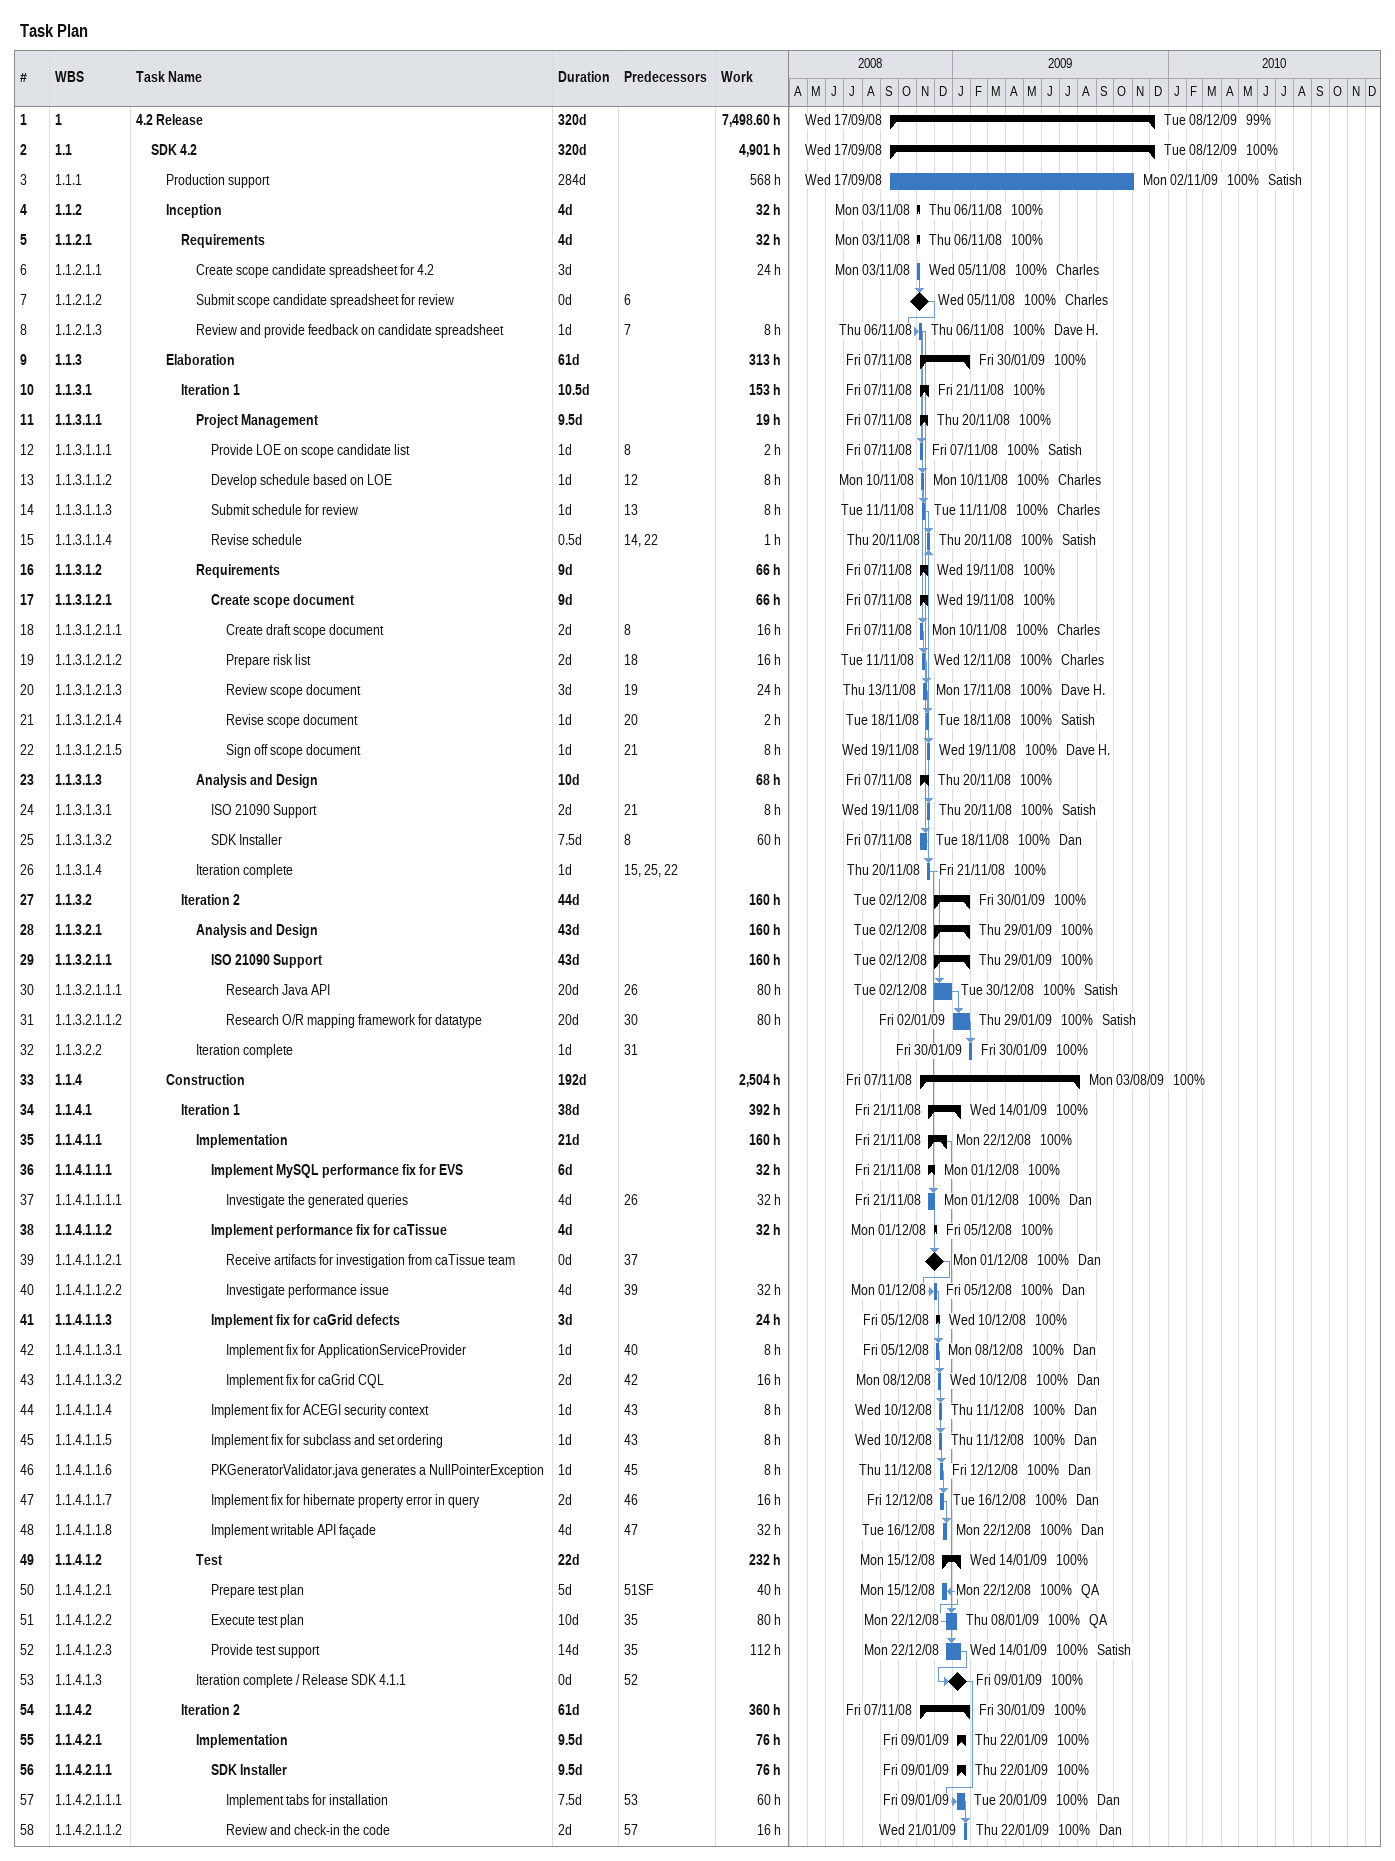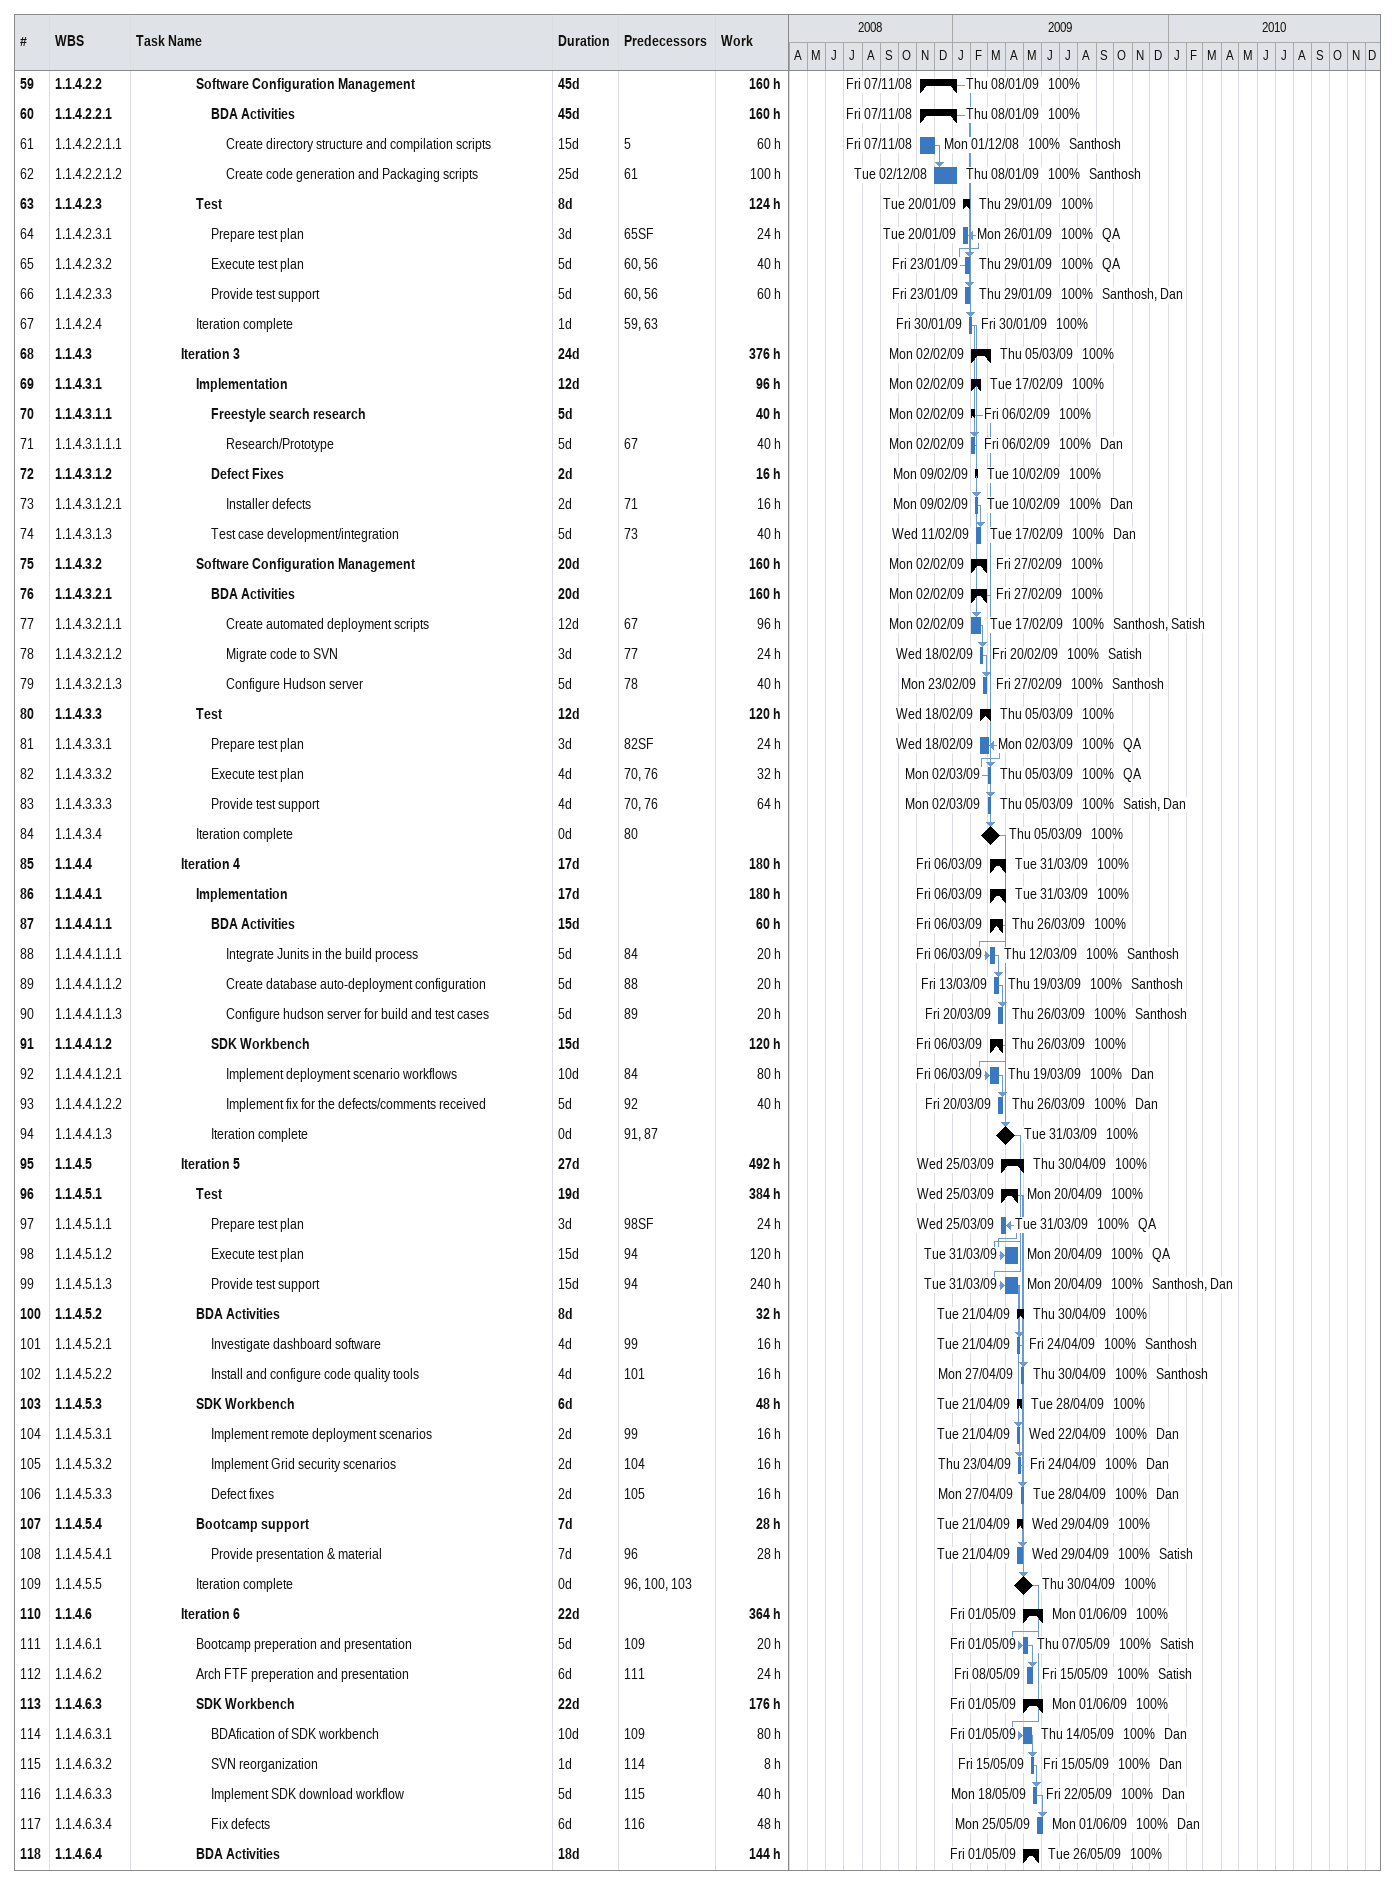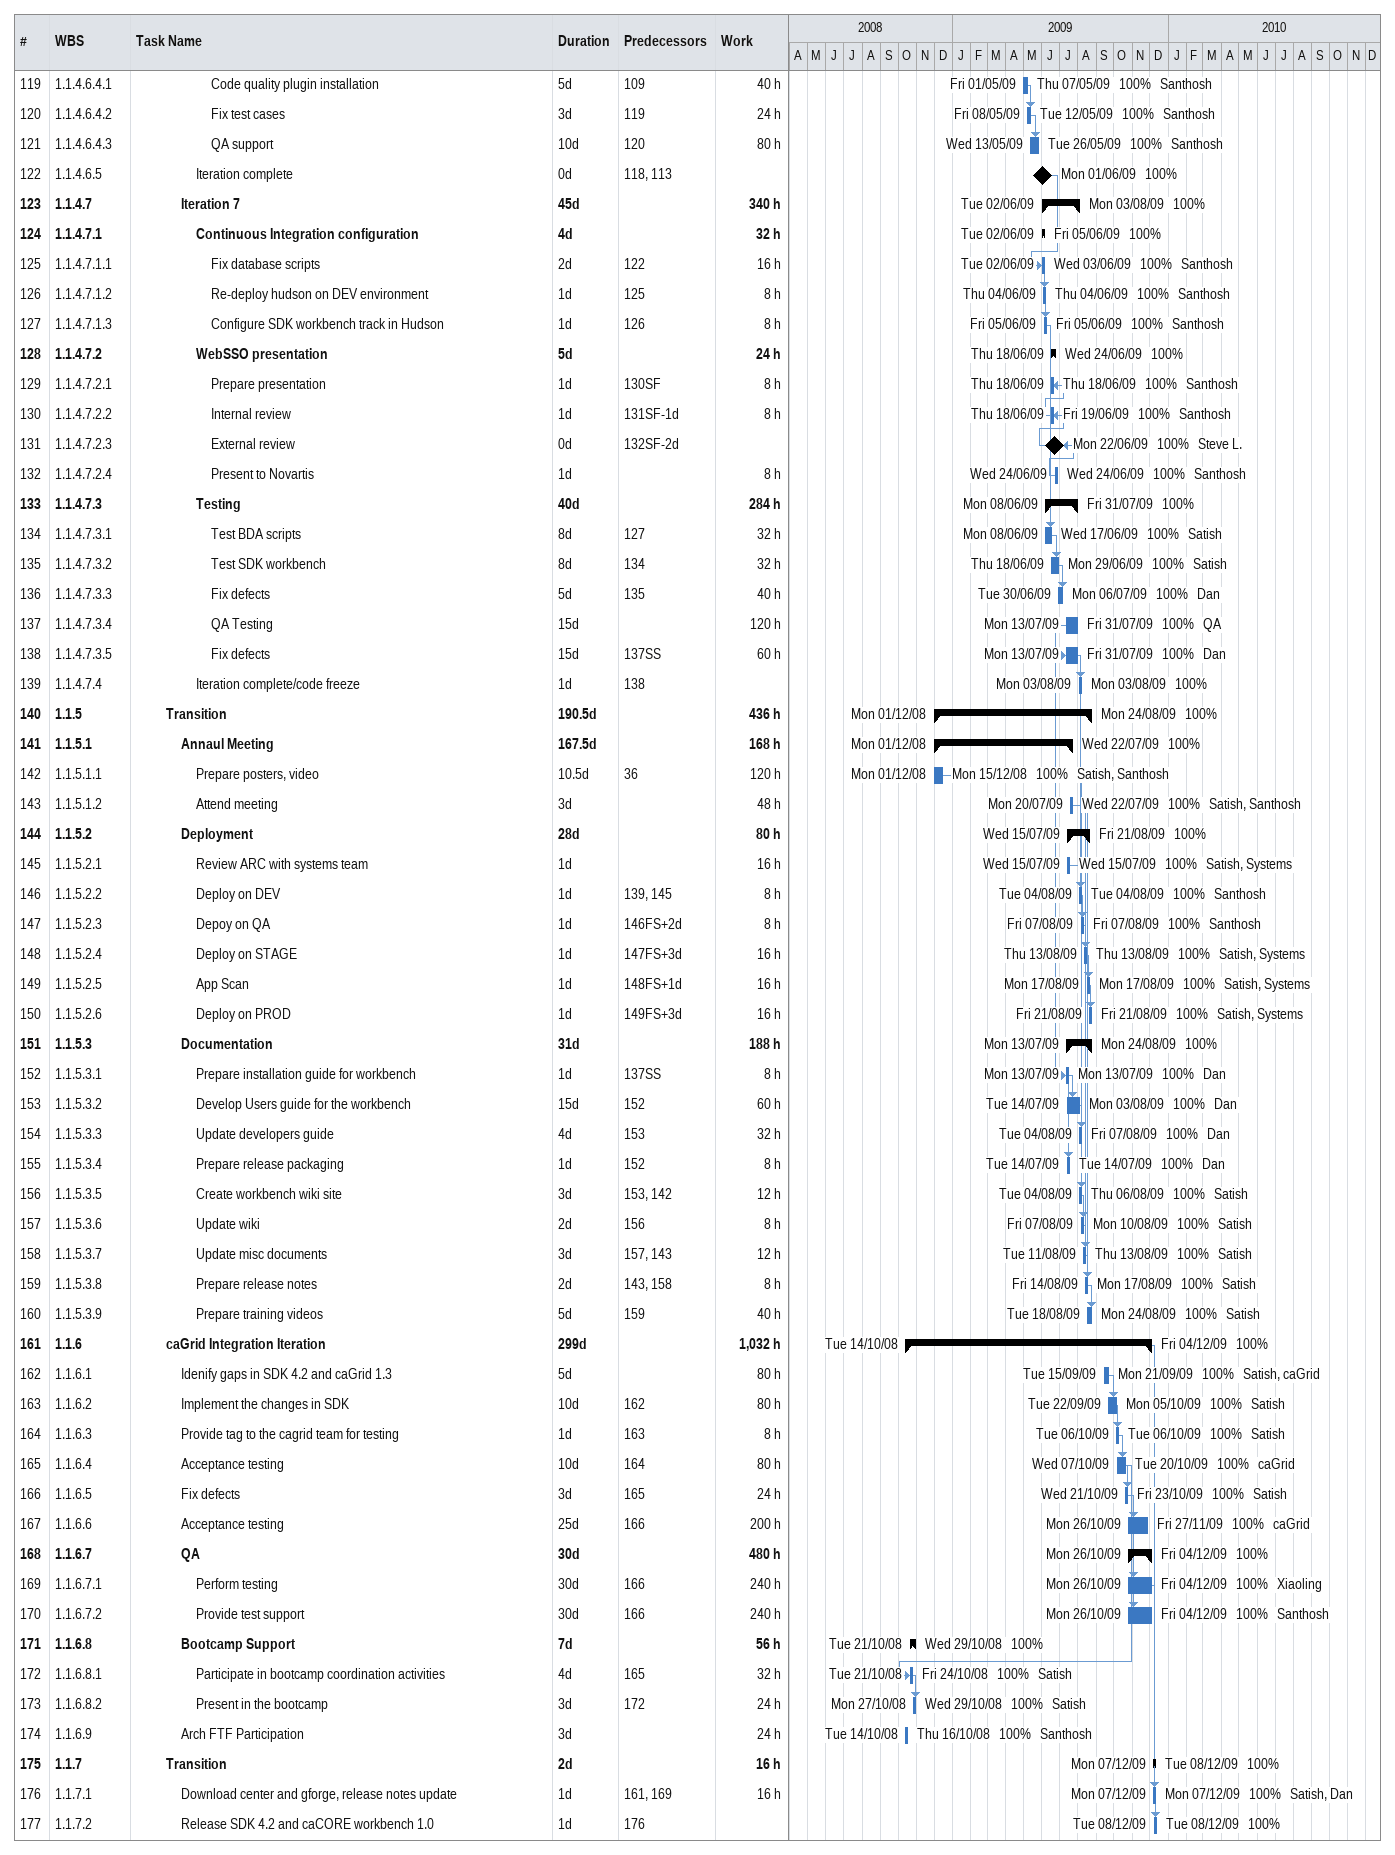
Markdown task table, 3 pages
Task Plan

| ID | WBS | Task | Duration | Start | Finish | Predecessors | Resources | % complete | Work (h) |
|---|---|---|---|---|---|---|---|---|---|
| 1 | 1 | **4.2 Release** | 320d | 2008-09-17 | 2009-12-08 |  |  | 99 | 7498.60 |
| 2 | 1.1 | **SDK 4.2** | 320d | 2008-09-17 | 2009-12-08 |  |  | 100 | 4901 |
| 3 | 1.1.1 | Production support | 284d | 2008-09-17 | 2009-11-02 |  | Satish | 100 | 568 |
| 4 | 1.1.2 | **Inception** | 4d | 2008-11-03 | 2008-11-06 |  |  | 100 | 32 |
| 5 | 1.1.2.1 | **Requirements** | 4d | 2008-11-03 | 2008-11-06 |  |  | 100 | 32 |
| 6 | 1.1.2.1.1 | Create scope candidate spreadsheet for 4.2 | 3d | 2008-11-03 | 2008-11-05 |  | Charles | 100 | 24 |
| 7 | 1.1.2.1.2 | Submit scope candidate spreadsheet for review | 0d | 2008-11-05 | 2008-11-05 | 6 | Charles | 100 |  |
| 8 | 1.1.2.1.3 | Review and provide feedback on candidate spreadsheet | 1d | 2008-11-06 | 2008-11-06 | 7 | Dave H. | 100 | 8 |
| 9 | 1.1.3 | **Elaboration** | 61d | 2008-11-07 | 2009-01-30 |  |  | 100 | 313 |
| 10 | 1.1.3.1 | **Iteration 1** | 10.5d | 2008-11-07 | 2008-11-21 |  |  | 100 | 153 |
| 11 | 1.1.3.1.1 | **Project Management** | 9.5d | 2008-11-07 | 2008-11-20 |  |  | 100 | 19 |
| 12 | 1.1.3.1.1.1 | Provide LOE on scope candidate list | 1d | 2008-11-07 | 2008-11-07 | 8 | Satish | 100 | 2 |
| 13 | 1.1.3.1.1.2 | Develop schedule based on LOE | 1d | 2008-11-10 | 2008-11-10 | 12 | Charles | 100 | 8 |
| 14 | 1.1.3.1.1.3 | Submit schedule for review | 1d | 2008-11-11 | 2008-11-11 | 13 | Charles | 100 | 8 |
| 15 | 1.1.3.1.1.4 | Revise schedule | 0.5d | 2008-11-20 | 2008-11-20 | 14, 22 | Satish | 100 | 1 |
| 16 | 1.1.3.1.2 | **Requirements** | 9d | 2008-11-07 | 2008-11-19 |  |  | 100 | 66 |
| 17 | 1.1.3.1.2.1 | **Create scope document** | 9d | 2008-11-07 | 2008-11-19 |  |  | 100 | 66 |
| 18 | 1.1.3.1.2.1.1 | Create draft scope document | 2d | 2008-11-07 | 2008-11-10 | 8 | Charles | 100 | 16 |
| 19 | 1.1.3.1.2.1.2 | Prepare risk list | 2d | 2008-11-11 | 2008-11-12 | 18 | Charles | 100 | 16 |
| 20 | 1.1.3.1.2.1.3 | Review scope document | 3d | 2008-11-13 | 2008-11-17 | 19 | Dave H. | 100 | 24 |
| 21 | 1.1.3.1.2.1.4 | Revise scope document | 1d | 2008-11-18 | 2008-11-18 | 20 | Satish | 100 | 2 |
| 22 | 1.1.3.1.2.1.5 | Sign off scope document | 1d | 2008-11-19 | 2008-11-19 | 21 | Dave H. | 100 | 8 |
| 23 | 1.1.3.1.3 | **Analysis and Design** | 10d | 2008-11-07 | 2008-11-20 |  |  | 100 | 68 |
| 24 | 1.1.3.1.3.1 | ISO 21090 Support | 2d | 2008-11-19 | 2008-11-20 | 21 | Satish | 100 | 8 |
| 25 | 1.1.3.1.3.2 | SDK Installer | 7.5d | 2008-11-07 | 2008-11-18 | 8 | Dan | 100 | 60 |
| 26 | 1.1.3.1.4 | Iteration complete | 1d | 2008-11-20 | 2008-11-21 | 15, 25, 22 |  | 100 |  |
| 27 | 1.1.3.2 | **Iteration 2** | 44d | 2008-12-02 | 2009-01-30 |  |  | 100 | 160 |
| 28 | 1.1.3.2.1 | **Analysis and Design** | 43d | 2008-12-02 | 2009-01-29 |  |  | 100 | 160 |
| 29 | 1.1.3.2.1.1 | **ISO 21090 Support** | 43d | 2008-12-02 | 2009-01-29 |  |  | 100 | 160 |
| 30 | 1.1.3.2.1.1.1 | Research Java API | 20d | 2008-12-02 | 2008-12-30 | 26 | Satish | 100 | 80 |
| 31 | 1.1.3.2.1.1.2 | Research O/R mapping framework for datatype | 20d | 2009-01-02 | 2009-01-29 | 30 | Satish | 100 | 80 |
| 32 | 1.1.3.2.2 | Iteration complete | 1d | 2009-01-30 | 2009-01-30 | 31 |  | 100 |  |
| 33 | 1.1.4 | **Construction** | 192d | 2008-11-07 | 2009-08-03 |  |  | 100 | 2504 |
| 34 | 1.1.4.1 | **Iteration 1** | 38d | 2008-11-21 | 2009-01-14 |  |  | 100 | 392 |
| 35 | 1.1.4.1.1 | **Implementation** | 21d | 2008-11-21 | 2008-12-22 |  |  | 100 | 160 |
| 36 | 1.1.4.1.1.1 | **Implement MySQL performance fix for EVS** | 6d | 2008-11-21 | 2008-12-01 |  |  | 100 | 32 |
| 37 | 1.1.4.1.1.1.1 | Investigate the generated queries | 4d | 2008-11-21 | 2008-12-01 | 26 | Dan | 100 | 32 |
| 38 | 1.1.4.1.1.2 | **Implement performance fix for caTissue** | 4d | 2008-12-01 | 2008-12-05 |  |  | 100 | 32 |
| 39 | 1.1.4.1.1.2.1 | Receive artifacts for investigation from caTissue team | 0d | 2008-12-01 | 2008-12-01 | 37 | Dan | 100 |  |
| 40 | 1.1.4.1.1.2.2 | Investigate performance issue | 4d | 2008-12-01 | 2008-12-05 | 39 | Dan | 100 | 32 |
| 41 | 1.1.4.1.1.3 | **Implement fix for caGrid defects** | 3d | 2008-12-05 | 2008-12-10 |  |  | 100 | 24 |
| 42 | 1.1.4.1.1.3.1 | Implement fix for ApplicationServiceProvider | 1d | 2008-12-05 | 2008-12-08 | 40 | Dan | 100 | 8 |
| 43 | 1.1.4.1.1.3.2 | Implement fix for caGrid CQL | 2d | 2008-12-08 | 2008-12-10 | 42 | Dan | 100 | 16 |
| 44 | 1.1.4.1.1.4 | Implement fix for ACEGI security context | 1d | 2008-12-10 | 2008-12-11 | 43 | Dan | 100 | 8 |
| 45 | 1.1.4.1.1.5 | Implement fix for subclass and set ordering | 1d | 2008-12-10 | 2008-12-11 | 43 | Dan | 100 | 8 |
| 46 | 1.1.4.1.1.6 | PKGeneratorValidator.java generates a NullPointerException | 1d | 2008-12-11 | 2008-12-12 | 45 | Dan | 100 | 8 |
| 47 | 1.1.4.1.1.7 | Implement fix for hibernate property error in query | 2d | 2008-12-12 | 2008-12-16 | 46 | Dan | 100 | 16 |
| 48 | 1.1.4.1.1.8 | Implement writable API façade | 4d | 2008-12-16 | 2008-12-22 | 47 | Dan | 100 | 32 |
| 49 | 1.1.4.1.2 | **Test** | 22d | 2008-12-15 | 2009-01-14 |  |  | 100 | 232 |
| 50 | 1.1.4.1.2.1 | Prepare test plan | 5d | 2008-12-15 | 2008-12-22 | 51SF | QA | 100 | 40 |
| 51 | 1.1.4.1.2.2 | Execute test plan | 10d | 2008-12-22 | 2009-01-08 | 35 | QA | 100 | 80 |
| 52 | 1.1.4.1.2.3 | Provide test support | 14d | 2008-12-22 | 2009-01-14 | 35 | Satish | 100 | 112 |
| 53 | 1.1.4.1.3 | Iteration complete / Release SDK 4.1.1 | 0d | 2009-01-09 | 2009-01-09 | 52 |  | 100 |  |
| 54 | 1.1.4.2 | **Iteration 2** | 61d | 2008-11-07 | 2009-01-30 |  |  | 100 | 360 |
| 55 | 1.1.4.2.1 | **Implementation** | 9.5d | 2009-01-09 | 2009-01-22 |  |  | 100 | 76 |
| 56 | 1.1.4.2.1.1 | **SDK Installer** | 9.5d | 2009-01-09 | 2009-01-22 |  |  | 100 | 76 |
| 57 | 1.1.4.2.1.1.1 | Implement tabs for installation | 7.5d | 2009-01-09 | 2009-01-20 | 53 | Dan | 100 | 60 |
| 58 | 1.1.4.2.1.1.2 | Review and check-in the code | 2d | 2009-01-21 | 2009-01-22 | 57 | Dan | 100 | 16 |
| 59 | 1.1.4.2.2 | **Software Configuration Management** | 45d | 2008-11-07 | 2009-01-08 |  |  | 100 | 160 |
| 60 | 1.1.4.2.2.1 | **BDA Activities** | 45d | 2008-11-07 | 2009-01-08 |  |  | 100 | 160 |
| 61 | 1.1.4.2.2.1.1 | Create directory structure and compilation scripts | 15d | 2008-11-07 | 2008-12-01 | 5 | Santhosh | 100 | 60 |
| 62 | 1.1.4.2.2.1.2 | Create code generation and Packaging scripts | 25d | 2008-12-02 | 2009-01-08 | 61 | Santhosh | 100 | 100 |
| 63 | 1.1.4.2.3 | **Test** | 8d | 2009-01-20 | 2009-01-29 |  |  | 100 | 124 |
| 64 | 1.1.4.2.3.1 | Prepare test plan | 3d | 2009-01-20 | 2009-01-26 | 65SF | QA | 100 | 24 |
| 65 | 1.1.4.2.3.2 | Execute test plan | 5d | 2009-01-23 | 2009-01-29 | 60, 56 | QA | 100 | 40 |
| 66 | 1.1.4.2.3.3 | Provide test support | 5d | 2009-01-23 | 2009-01-29 | 60, 56 | Santhosh, Dan | 100 | 60 |
| 67 | 1.1.4.2.4 | Iteration complete | 1d | 2009-01-30 | 2009-01-30 | 59, 63 |  | 100 |  |
| 68 | 1.1.4.3 | **Iteration 3** | 24d | 2009-02-02 | 2009-03-05 |  |  | 100 | 376 |
| 69 | 1.1.4.3.1 | **Implementation** | 12d | 2009-02-02 | 2009-02-17 |  |  | 100 | 96 |
| 70 | 1.1.4.3.1.1 | **Freestyle search research** | 5d | 2009-02-02 | 2009-02-06 |  |  | 100 | 40 |
| 71 | 1.1.4.3.1.1.1 | Research/Prototype | 5d | 2009-02-02 | 2009-02-06 | 67 | Dan | 100 | 40 |
| 72 | 1.1.4.3.1.2 | **Defect Fixes** | 2d | 2009-02-09 | 2009-02-10 |  |  | 100 | 16 |
| 73 | 1.1.4.3.1.2.1 | Installer defects | 2d | 2009-02-09 | 2009-02-10 | 71 | Dan | 100 | 16 |
| 74 | 1.1.4.3.1.3 | Test case development/integration | 5d | 2009-02-11 | 2009-02-17 | 73 | Dan | 100 | 40 |
| 75 | 1.1.4.3.2 | **Software Configuration Management** | 20d | 2009-02-02 | 2009-02-27 |  |  | 100 | 160 |
| 76 | 1.1.4.3.2.1 | **BDA Activities** | 20d | 2009-02-02 | 2009-02-27 |  |  | 100 | 160 |
| 77 | 1.1.4.3.2.1.1 | Create automated deployment scripts | 12d | 2009-02-02 | 2009-02-17 | 67 | Santhosh, Satish | 100 | 96 |
| 78 | 1.1.4.3.2.1.2 | Migrate code to SVN | 3d | 2009-02-18 | 2009-02-20 | 77 | Satish | 100 | 24 |
| 79 | 1.1.4.3.2.1.3 | Configure Hudson server | 5d | 2009-02-23 | 2009-02-27 | 78 | Santhosh | 100 | 40 |
| 80 | 1.1.4.3.3 | **Test** | 12d | 2009-02-18 | 2009-03-05 |  |  | 100 | 120 |
| 81 | 1.1.4.3.3.1 | Prepare test plan | 3d | 2009-02-18 | 2009-03-02 | 82SF | QA | 100 | 24 |
| 82 | 1.1.4.3.3.2 | Execute test plan | 4d | 2009-03-02 | 2009-03-05 | 70, 76 | QA | 100 | 32 |
| 83 | 1.1.4.3.3.3 | Provide test support | 4d | 2009-03-02 | 2009-03-05 | 70, 76 | Satish, Dan | 100 | 64 |
| 84 | 1.1.4.3.4 | Iteration complete | 0d | 2009-03-05 | 2009-03-05 | 80 |  | 100 |  |
| 85 | 1.1.4.4 | **Iteration 4** | 17d | 2009-03-06 | 2009-03-31 |  |  | 100 | 180 |
| 86 | 1.1.4.4.1 | **Implementation** | 17d | 2009-03-06 | 2009-03-31 |  |  | 100 | 180 |
| 87 | 1.1.4.4.1.1 | **BDA Activities** | 15d | 2009-03-06 | 2009-03-26 |  |  | 100 | 60 |
| 88 | 1.1.4.4.1.1.1 | Integrate Junits in the build process | 5d | 2009-03-06 | 2009-03-12 | 84 | Santhosh | 100 | 20 |
| 89 | 1.1.4.4.1.1.2 | Create database auto-deployment configuration | 5d | 2009-03-13 | 2009-03-19 | 88 | Santhosh | 100 | 20 |
| 90 | 1.1.4.4.1.1.3 | Configure hudson server for build and test cases | 5d | 2009-03-20 | 2009-03-26 | 89 | Santhosh | 100 | 20 |
| 91 | 1.1.4.4.1.2 | **SDK Workbench** | 15d | 2009-03-06 | 2009-03-26 |  |  | 100 | 120 |
| 92 | 1.1.4.4.1.2.1 | Implement deployment scenario workflows | 10d | 2009-03-06 | 2009-03-19 | 84 | Dan | 100 | 80 |
| 93 | 1.1.4.4.1.2.2 | Implement fix for the defects/comments received | 5d | 2009-03-20 | 2009-03-26 | 92 | Dan | 100 | 40 |
| 94 | 1.1.4.4.1.3 | Iteration complete | 0d | 2009-03-31 | 2009-03-31 | 91, 87 |  | 100 |  |
| 95 | 1.1.4.5 | **Iteration 5** | 27d | 2009-03-25 | 2009-04-30 |  |  | 100 | 492 |
| 96 | 1.1.4.5.1 | **Test** | 19d | 2009-03-25 | 2009-04-20 |  |  | 100 | 384 |
| 97 | 1.1.4.5.1.1 | Prepare test plan | 3d | 2009-03-25 | 2009-03-31 | 98SF | QA | 100 | 24 |
| 98 | 1.1.4.5.1.2 | Execute test plan | 15d | 2009-03-31 | 2009-04-20 | 94 | QA | 100 | 120 |
| 99 | 1.1.4.5.1.3 | Provide test support | 15d | 2009-03-31 | 2009-04-20 | 94 | Santhosh, Dan | 100 | 240 |
| 100 | 1.1.4.5.2 | **BDA Activities** | 8d | 2009-04-21 | 2009-04-30 |  |  | 100 | 32 |
| 101 | 1.1.4.5.2.1 | Investigate dashboard software | 4d | 2009-04-21 | 2009-04-24 | 99 | Santhosh | 100 | 16 |
| 102 | 1.1.4.5.2.2 | Install and configure code quality tools | 4d | 2009-04-27 | 2009-04-30 | 101 | Santhosh | 100 | 16 |
| 103 | 1.1.4.5.3 | **SDK Workbench** | 6d | 2009-04-21 | 2009-04-28 |  |  | 100 | 48 |
| 104 | 1.1.4.5.3.1 | Implement remote deployment scenarios | 2d | 2009-04-21 | 2009-04-22 | 99 | Dan | 100 | 16 |
| 105 | 1.1.4.5.3.2 | Implement Grid security scenarios | 2d | 2009-04-23 | 2009-04-24 | 104 | Dan | 100 | 16 |
| 106 | 1.1.4.5.3.3 | Defect fixes | 2d | 2009-04-27 | 2009-04-28 | 105 | Dan | 100 | 16 |
| 107 | 1.1.4.5.4 | **Bootcamp support** | 7d | 2009-04-21 | 2009-04-29 |  |  | 100 | 28 |
| 108 | 1.1.4.5.4.1 | Provide presentation & material | 7d | 2009-04-21 | 2009-04-29 | 96 | Satish | 100 | 28 |
| 109 | 1.1.4.5.5 | Iteration complete | 0d | 2009-04-30 | 2009-04-30 | 96, 100, 103 |  | 100 |  |
| 110 | 1.1.4.6 | **Iteration 6** | 22d | 2009-05-01 | 2009-06-01 |  |  | 100 | 364 |
| 111 | 1.1.4.6.1 | Bootcamp preperation and presentation | 5d | 2009-05-01 | 2009-05-07 | 109 | Satish | 100 | 20 |
| 112 | 1.1.4.6.2 | Arch FTF preperation and presentation | 6d | 2009-05-08 | 2009-05-15 | 111 | Satish | 100 | 24 |
| 113 | 1.1.4.6.3 | **SDK Workbench** | 22d | 2009-05-01 | 2009-06-01 |  |  | 100 | 176 |
| 114 | 1.1.4.6.3.1 | BDAfication of SDK workbench | 10d | 2009-05-01 | 2009-05-14 | 109 | Dan | 100 | 80 |
| 115 | 1.1.4.6.3.2 | SVN reorganization | 1d | 2009-05-15 | 2009-05-15 | 114 | Dan | 100 | 8 |
| 116 | 1.1.4.6.3.3 | Implement SDK download workflow | 5d | 2009-05-18 | 2009-05-22 | 115 | Dan | 100 | 40 |
| 117 | 1.1.4.6.3.4 | Fix defects | 6d | 2009-05-25 | 2009-06-01 | 116 | Dan | 100 | 48 |
| 118 | 1.1.4.6.4 | **BDA Activities** | 18d | 2009-05-01 | 2009-05-26 |  |  | 100 | 144 |
| 119 | 1.1.4.6.4.1 | Code quality plugin installation | 5d | 2009-05-01 | 2009-05-07 | 109 | Santhosh | 100 | 40 |
| 120 | 1.1.4.6.4.2 | Fix test cases | 3d | 2009-05-08 | 2009-05-12 | 119 | Santhosh | 100 | 24 |
| 121 | 1.1.4.6.4.3 | QA support | 10d | 2009-05-13 | 2009-05-26 | 120 | Santhosh | 100 | 80 |
| 122 | 1.1.4.6.5 | Iteration complete | 0d | 2009-06-01 | 2009-06-01 | 118, 113 |  | 100 |  |
| 123 | 1.1.4.7 | **Iteration 7** | 45d | 2009-06-02 | 2009-08-03 |  |  | 100 | 340 |
| 124 | 1.1.4.7.1 | **Continuous Integration configuration** | 4d | 2009-06-02 | 2009-06-05 |  |  | 100 | 32 |
| 125 | 1.1.4.7.1.1 | Fix database scripts | 2d | 2009-06-02 | 2009-06-03 | 122 | Santhosh | 100 | 16 |
| 126 | 1.1.4.7.1.2 | Re-deploy hudson on DEV environment | 1d | 2009-06-04 | 2009-06-04 | 125 | Santhosh | 100 | 8 |
| 127 | 1.1.4.7.1.3 | Configure SDK workbench track in Hudson | 1d | 2009-06-05 | 2009-06-05 | 126 | Santhosh | 100 | 8 |
| 128 | 1.1.4.7.2 | **WebSSO presentation** | 5d | 2009-06-18 | 2009-06-24 |  |  | 100 | 24 |
| 129 | 1.1.4.7.2.1 | Prepare presentation | 1d | 2009-06-18 | 2009-06-18 | 130SF | Santhosh | 100 | 8 |
| 130 | 1.1.4.7.2.2 | Internal review | 1d | 2009-06-18 | 2009-06-19 | 131SF-1d | Santhosh | 100 | 8 |
| 131 | 1.1.4.7.2.3 | External review | 0d | 2009-06-22 | 2009-06-22 | 132SF-2d | Steve L. | 100 |  |
| 132 | 1.1.4.7.2.4 | Present to Novartis | 1d | 2009-06-24 | 2009-06-24 |  | Santhosh | 100 | 8 |
| 133 | 1.1.4.7.3 | **Testing** | 40d | 2009-06-08 | 2009-07-31 |  |  | 100 | 284 |
| 134 | 1.1.4.7.3.1 | Test BDA scripts | 8d | 2009-06-08 | 2009-06-17 | 127 | Satish | 100 | 32 |
| 135 | 1.1.4.7.3.2 | Test SDK workbench | 8d | 2009-06-18 | 2009-06-29 | 134 | Satish | 100 | 32 |
| 136 | 1.1.4.7.3.3 | Fix defects | 5d | 2009-06-30 | 2009-07-06 | 135 | Dan | 100 | 40 |
| 137 | 1.1.4.7.3.4 | QA Testing | 15d | 2009-07-13 | 2009-07-31 |  | QA | 100 | 120 |
| 138 | 1.1.4.7.3.5 | Fix defects | 15d | 2009-07-13 | 2009-07-31 | 137SS | Dan | 100 | 60 |
| 139 | 1.1.4.7.4 | Iteration complete/code freeze | 1d | 2009-08-03 | 2009-08-03 | 138 |  | 100 |  |
| 140 | 1.1.5 | **Transition** | 190.5d | 2008-12-01 | 2009-08-24 |  |  | 100 | 436 |
| 141 | 1.1.5.1 | **Annaul Meeting** | 167.5d | 2008-12-01 | 2009-07-22 |  |  | 100 | 168 |
| 142 | 1.1.5.1.1 | Prepare posters, video | 10.5d | 2008-12-01 | 2008-12-15 | 36 | Satish, Santhosh | 100 | 120 |
| 143 | 1.1.5.1.2 | Attend meeting | 3d | 2009-07-20 | 2009-07-22 |  | Satish, Santhosh | 100 | 48 |
| 144 | 1.1.5.2 | **Deployment** | 28d | 2009-07-15 | 2009-08-21 |  |  | 100 | 80 |
| 145 | 1.1.5.2.1 | Review ARC with systems team | 1d | 2009-07-15 | 2009-07-15 |  | Satish, Systems | 100 | 16 |
| 146 | 1.1.5.2.2 | Deploy on DEV | 1d | 2009-08-04 | 2009-08-04 | 139, 145 | Santhosh | 100 | 8 |
| 147 | 1.1.5.2.3 | Depoy on QA | 1d | 2009-08-07 | 2009-08-07 | 146FS+2d | Santhosh | 100 | 8 |
| 148 | 1.1.5.2.4 | Deploy on STAGE | 1d | 2009-08-13 | 2009-08-13 | 147FS+3d | Satish, Systems | 100 | 16 |
| 149 | 1.1.5.2.5 | App Scan | 1d | 2009-08-17 | 2009-08-17 | 148FS+1d | Satish, Systems | 100 | 16 |
| 150 | 1.1.5.2.6 | Deploy on PROD | 1d | 2009-08-21 | 2009-08-21 | 149FS+3d | Satish, Systems | 100 | 16 |
| 151 | 1.1.5.3 | **Documentation** | 31d | 2009-07-13 | 2009-08-24 |  |  | 100 | 188 |
| 152 | 1.1.5.3.1 | Prepare installation guide for workbench | 1d | 2009-07-13 | 2009-07-13 | 137SS | Dan | 100 | 8 |
| 153 | 1.1.5.3.2 | Develop Users guide for the workbench | 15d | 2009-07-14 | 2009-08-03 | 152 | Dan | 100 | 60 |
| 154 | 1.1.5.3.3 | Update developers guide | 4d | 2009-08-04 | 2009-08-07 | 153 | Dan | 100 | 32 |
| 155 | 1.1.5.3.4 | Prepare release packaging | 1d | 2009-07-14 | 2009-07-14 | 152 | Dan | 100 | 8 |
| 156 | 1.1.5.3.5 | Create workbench wiki site | 3d | 2009-08-04 | 2009-08-06 | 153, 142 | Satish | 100 | 12 |
| 157 | 1.1.5.3.6 | Update wiki | 2d | 2009-08-07 | 2009-08-10 | 156 | Satish | 100 | 8 |
| 158 | 1.1.5.3.7 | Update misc documents | 3d | 2009-08-11 | 2009-08-13 | 157, 143 | Satish | 100 | 12 |
| 159 | 1.1.5.3.8 | Prepare release notes | 2d | 2009-08-14 | 2009-08-17 | 143, 158 | Satish | 100 | 8 |
| 160 | 1.1.5.3.9 | Prepare training videos | 5d | 2009-08-18 | 2009-08-24 | 159 | Satish | 100 | 40 |
| 161 | 1.1.6 | **caGrid Integration Iteration** | 299d | 2008-10-14 | 2009-12-04 |  |  | 100 | 1032 |
| 162 | 1.1.6.1 | Idenify gaps in SDK 4.2 and caGrid 1.3 | 5d | 2009-09-15 | 2009-09-21 |  | Satish, caGrid | 100 | 80 |
| 163 | 1.1.6.2 | Implement the changes in SDK | 10d | 2009-09-22 | 2009-10-05 | 162 | Satish | 100 | 80 |
| 164 | 1.1.6.3 | Provide tag to the cagrid team for testing | 1d | 2009-10-06 | 2009-10-06 | 163 | Satish | 100 | 8 |
| 165 | 1.1.6.4 | Acceptance testing | 10d | 2009-10-07 | 2009-10-20 | 164 | caGrid | 100 | 80 |
| 166 | 1.1.6.5 | Fix defects | 3d | 2009-10-21 | 2009-10-23 | 165 | Satish | 100 | 24 |
| 167 | 1.1.6.6 | Acceptance testing | 25d | 2009-10-26 | 2009-11-27 | 166 | caGrid | 100 | 200 |
| 168 | 1.1.6.7 | **QA** | 30d | 2009-10-26 | 2009-12-04 |  |  | 100 | 480 |
| 169 | 1.1.6.7.1 | Perform testing | 30d | 2009-10-26 | 2009-12-04 | 166 | Xiaoling | 100 | 240 |
| 170 | 1.1.6.7.2 | Provide test support | 30d | 2009-10-26 | 2009-12-04 | 166 | Santhosh | 100 | 240 |
| 171 | 1.1.6.8 | **Bootcamp Support** | 7d | 2008-10-21 | 2008-10-29 |  |  | 100 | 56 |
| 172 | 1.1.6.8.1 | Participate in bootcamp coordination activities | 4d | 2008-10-21 | 2008-10-24 | 165 | Satish | 100 | 32 |
| 173 | 1.1.6.8.2 | Present in the bootcamp | 3d | 2008-10-27 | 2008-10-29 | 172 | Satish | 100 | 24 |
| 174 | 1.1.6.9 | Arch FTF Participation | 3d | 2008-10-14 | 2008-10-16 |  | Santhosh | 100 | 24 |
| 175 | 1.1.7 | **Transition** | 2d | 2009-12-07 | 2009-12-08 |  |  | 100 | 16 |
| 176 | 1.1.7.1 | Download center and gforge, release notes update | 1d | 2009-12-07 | 2009-12-07 | 161, 169 | Satish, Dan | 100 | 16 |
| 177 | 1.1.7.2 | Release SDK 4.2 and caCORE workbench 1.0 | 1d | 2009-12-08 | 2009-12-08 | 176 |  | 100 |  |
